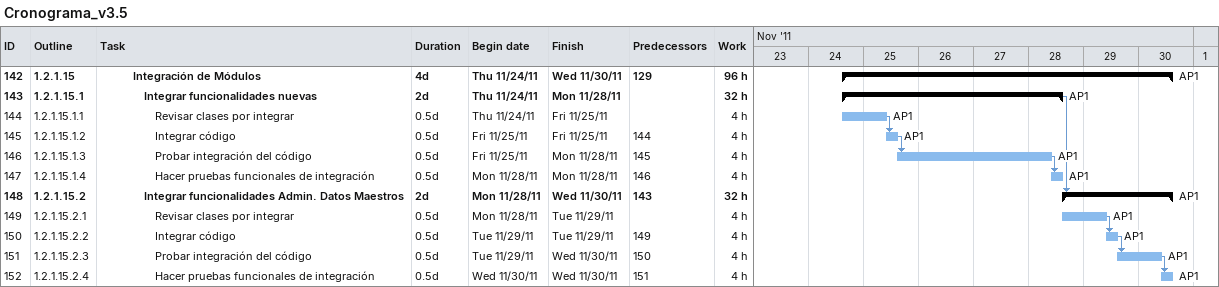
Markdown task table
Cronograma_v3.5

| ID | WBS | Task | Duration | Start | Finish | Predecessors | Resources | Work (h) |
|---|---|---|---|---|---|---|---|---|
| 142 | 1.2.1.15 | **Integración de Módulos** | 4d | 2011-11-24 | 2011-11-30 | 129 | AP1 | 96 |
| 143 | 1.2.1.15.1 | **Integrar funcionalidades nuevas** | 2d | 2011-11-24 | 2011-11-28 |  | AP1 | 32 |
| 144 | 1.2.1.15.1.1 | Revisar clases por integrar | 0.5d | 2011-11-24 | 2011-11-25 |  | AP1 | 4 |
| 145 | 1.2.1.15.1.2 | Integrar código | 0.5d | 2011-11-25 | 2011-11-25 | 144 | AP1 | 4 |
| 146 | 1.2.1.15.1.3 | Probar integración del código | 0.5d | 2011-11-25 | 2011-11-28 | 145 | AP1 | 4 |
| 147 | 1.2.1.15.1.4 | Hacer pruebas funcionales de integración | 0.5d | 2011-11-28 | 2011-11-28 | 146 | AP1 | 4 |
| 148 | 1.2.1.15.2 | **Integrar funcionalidades Admin. Datos Maestros** | 2d | 2011-11-28 | 2011-11-30 | 143 | AP1 | 32 |
| 149 | 1.2.1.15.2.1 | Revisar clases por integrar | 0.5d | 2011-11-28 | 2011-11-29 |  | AP1 | 4 |
| 150 | 1.2.1.15.2.2 | Integrar código | 0.5d | 2011-11-29 | 2011-11-29 | 149 | AP1 | 4 |
| 151 | 1.2.1.15.2.3 | Probar integración del código | 0.5d | 2011-11-29 | 2011-11-30 | 150 | AP1 | 4 |
| 152 | 1.2.1.15.2.4 | Hacer pruebas funcionales de integración | 0.5d | 2011-11-30 | 2011-11-30 | 151 | AP1 | 4 |
